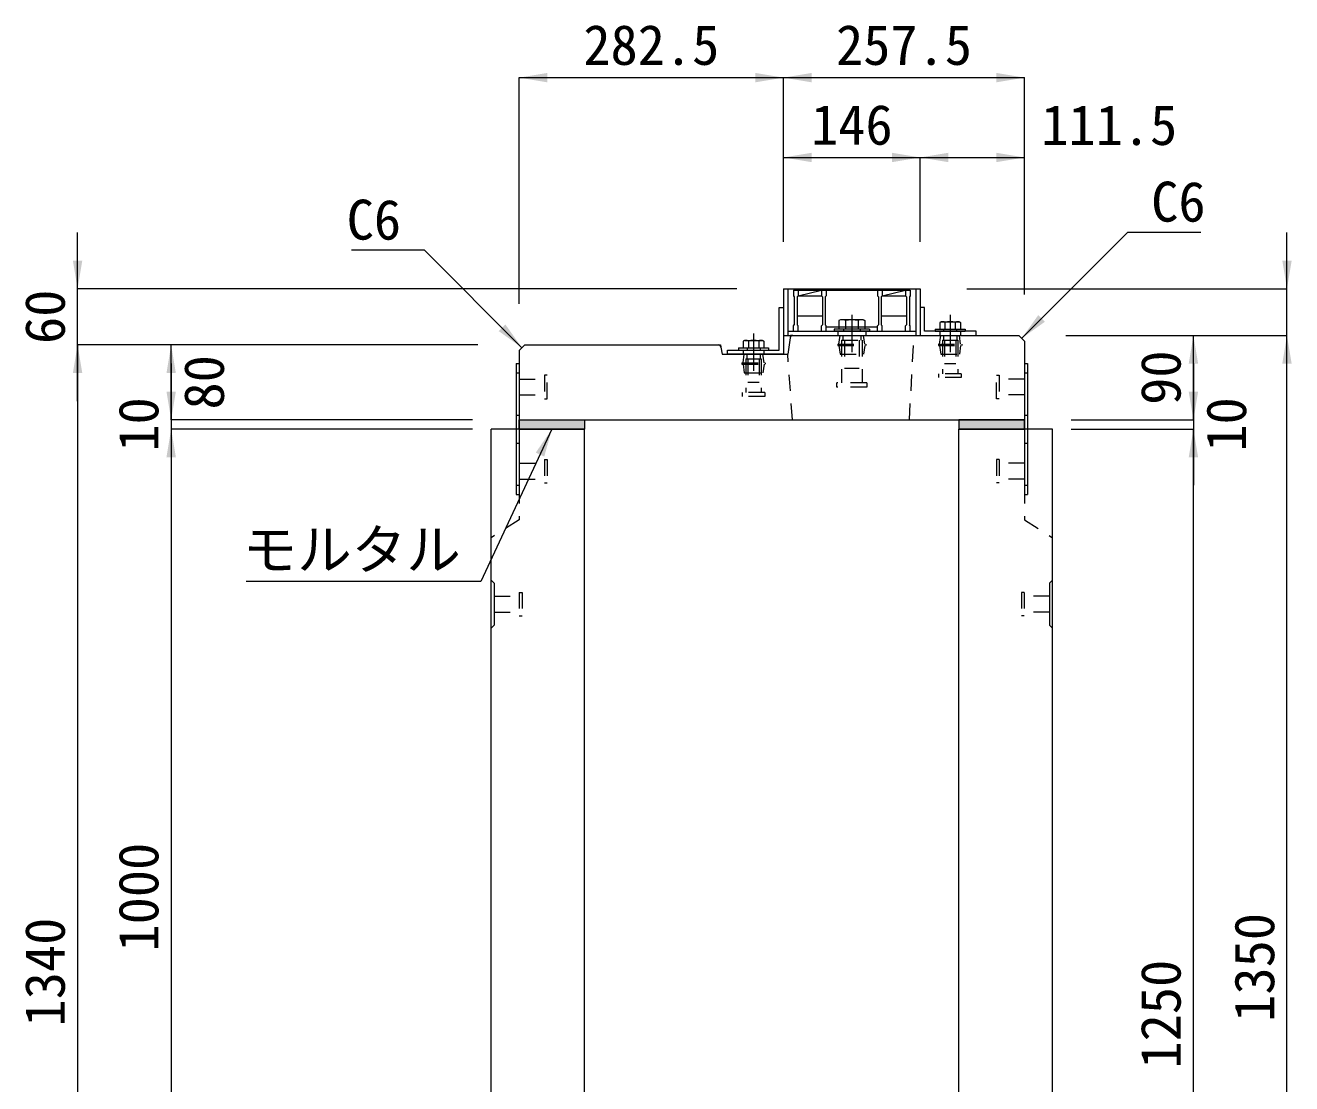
# Model space of a CAD drawing. Units: millimetres at full size. Extents: x -1934 to 78146, y -143454 to -112471.
# Drawn here: x 62775 to 64128, y -139068 to -137938 of the extents above; entities that cross this region are included whole.
import ezdxf
from ezdxf.enums import TextEntityAlignment as Align

# ---------------------------------------------------------------- set-up
doc = ezdxf.new("R2010")
doc.units = ezdxf.units.MM
doc.header["$LTSCALE"] = 23
for name, pattern in [('CHAIN', [18.5, 12, -1.5, 3.5, -1.5]), ('USER2', [1.35, 0.75, -0.6]), ('USER3', [1.35, 0.75, -0.6])]:
    doc.linetypes.add(name, pattern=pattern)
for name, color, linetype, lineweight in [('インサート', 92, 'USER2', 9), ('グレーチング', 7, 'Continuous', 9), ('ジョイント', 7, 'Continuous', 5), ('モルタル', 7, 'Continuous', 13), ('作業エリア', 11, 'Continuous', 13), ('受枠', 3, 'Continuous', 13), ('寸法線', 7, 'Continuous', 13), ('引出線', 4, 'Continuous', 13), ('本体', 2, 'Continuous', 13), ('ｲﾝｻｰﾄ', 3, 'USER3', 5)]:
    doc.layers.add(name, color=color, linetype=linetype, lineweight=lineweight)
doc.layers.add('ハッチング_モルタル', color=30, linetype='Continuous')
doc.styles.add('ＭＳ ゴシック', font='')
doc.styles.get('ＭＳ ゴシック').set_extended_font_data('MS Gothic')

# ---------------------------------------------------------------- blocks, each defined once
blk = doc.blocks.new('filled_arrow')
at = {"color": 0, "linetype": 'Continuous', "lineweight": -2}
blk.add_solid([(7.5, 1.25), (0, 0), (7.5, -1.25)], dxfattribs=at)

msp = doc.modelspace()

# ---------------------------------------------------------------- hatches: boundary and pattern name
at = {"layer": 'ハッチング_モルタル'}
for points in [[(63372.64, -138369.24), (63372.64, -138359.24), (63302.64, -138359.24), (63302.64, -138369.24)], [(63842.64, -138369.24), (63842.64, -138359.24), (63772.64, -138359.24), (63772.64, -138369.24)]]:
    msp.add_hatch(color=256, dxfattribs=at).paths.add_polyline_path(points)

# ---------------------------------------------------------------- linework, layer by layer
at = {"layer": 'インサート', "linetype": 'Continuous'}
for p, q in [((63677.14, -138262.44), (63639.14, -138262.44)), ((63639.14, -138262.44), (63639.14, -138264.74)), ((63677.14, -138264.74), (63639.14, -138264.74)), ((63677.14, -138262.44), (63677.14, -138264.74)), ((63747.14, -138262.44), (63779.14, -138262.44)), ((63747.14, -138262.44), (63747.14, -138264.74)), ((63747.14, -138264.74), (63779.14, -138264.74)), ((63779.14, -138262.44), (63779.14, -138264.74)), ((63537.14, -138282.44), (63569.14, -138282.44)), ((63537.14, -138282.44), (63537.14, -138284.74)), ((63537.14, -138284.74), (63569.14, -138284.74)), ((63569.14, -138282.44), (63569.14, -138284.74))]:
    msp.add_line(p, q, dxfattribs=at)
at = {"layer": 'インサート', "linetype": 'Continuous', "lineweight": 13}
for p, q in [((63646.15, -138252.44), (63644.29, -138253.29)), ((63644.29, -138253.29), (63644.29, -138262.44)), ((63671.99, -138262.44), (63644.29, -138262.44)), ((63670.14, -138252.44), (63646.15, -138252.44)), ((63670.14, -138252.44), (63671.99, -138253.29)), ((63671.99, -138253.29), (63671.99, -138262.44)), ((63753.66, -138254.44), (63752.19, -138255.29)), ((63752.19, -138255.29), (63752.19, -138262.44)), ((63752.19, -138262.44), (63774.09, -138262.44)), ((63753.66, -138254.44), (63772.62, -138254.44)), ((63772.62, -138254.44), (63774.09, -138255.29)), ((63774.09, -138255.29), (63774.09, -138262.44)), ((63543.66, -138274.44), (63542.19, -138275.29)), ((63542.19, -138275.29), (63542.19, -138282.44)), ((63543.66, -138274.44), (63562.62, -138274.44)), ((63562.62, -138274.44), (63564.09, -138275.29)), ((63564.09, -138275.29), (63564.09, -138282.44)), ((63542.19, -138282.44), (63564.09, -138282.44))]:
    msp.add_line(p, q, dxfattribs=at)
at = {"layer": 'インサート'}
for p, q in [((63649.14, -138262.44), (63649.14, -138264.74)), ((63667.14, -138262.44), (63667.14, -138264.74)), ((63756.14, -138262.44), (63756.14, -138264.74)), ((63770.14, -138262.44), (63770.14, -138264.74)), ((63643.14, -138278.49), (63673.14, -138278.49)), ((63643.14, -138278.49), (63643.14, -138279.99)), ((63644.39, -138278.49), (63645.64, -138269.24)), ((63645.64, -138269.24), (63670.64, -138269.24)), ((63647.24, -138274.24), (63669.04, -138274.24)), ((63647.24, -138274.24), (63647.24, -138319.74)), ((63648.69, -138269.24), (63648.69, -138274.24)), ((63650.14, -138274.24), (63650.14, -138304.24)), ((63666.14, -138274.24), (63666.14, -138304.24)), ((63667.59, -138269.24), (63667.59, -138274.24)), ((63669.04, -138274.24), (63669.04, -138319.74)), ((63671.89, -138278.49), (63670.64, -138269.24)), ((63673.14, -138278.49), (63673.14, -138279.99)), ((63750.64, -138278.49), (63775.64, -138278.49)), ((63750.64, -138278.49), (63750.64, -138279.99)), ((63751.89, -138278.49), (63753.14, -138269.24)), ((63753.14, -138269.24), (63773.14, -138269.24)), ((63754.89, -138274.24), (63771.39, -138274.24)), ((63754.89, -138274.24), (63754.89, -138310.24)), ((63756.02, -138269.24), (63756.02, -138274.24)), ((63757.14, -138274.24), (63757.14, -138299.24)), ((63769.14, -138274.24), (63769.14, -138299.24)), ((63770.27, -138269.24), (63770.27, -138274.24)), ((63771.39, -138274.24), (63771.39, -138310.24)), ((63774.39, -138278.49), (63773.14, -138269.24)), ((63775.64, -138278.49), (63775.64, -138279.99)), ((63541.89, -138298.49), (63543.14, -138289.24)), ((63543.14, -138289.24), (63563.14, -138289.24)), ((63546.02, -138289.24), (63546.02, -138294.24)), ((63546.14, -138282.44), (63546.14, -138284.74)), ((63560.14, -138282.44), (63560.14, -138284.74)), ((63560.27, -138289.24), (63560.27, -138294.24)), ((63564.39, -138298.49), (63563.14, -138289.24)), ((63643.14, -138279.99), (63673.14, -138279.99)), ((63644.39, -138279.99), (63645.64, -138289.24)), ((63645.64, -138289.24), (63670.64, -138289.24)), ((63671.89, -138279.99), (63670.64, -138289.24)), ((63750.64, -138279.99), (63775.64, -138279.99)), ((63751.89, -138279.99), (63753.14, -138289.24)), ((63753.14, -138289.24), (63773.14, -138289.24)), ((63774.39, -138279.99), (63773.14, -138289.24)), ((63540.64, -138298.49), (63565.64, -138298.49)), ((63540.64, -138298.49), (63540.64, -138299.99)), ((63540.64, -138299.99), (63565.64, -138299.99)), ((63541.89, -138299.99), (63543.14, -138309.24)), ((63544.89, -138294.24), (63561.39, -138294.24)), ((63544.89, -138294.24), (63544.89, -138330.24)), ((63547.14, -138294.24), (63547.14, -138319.24)), ((63559.14, -138294.24), (63559.14, -138319.24)), ((63561.39, -138294.24), (63561.39, -138330.24)), ((63564.39, -138299.99), (63563.14, -138309.24)), ((63565.64, -138298.49), (63565.64, -138299.99)), ((63650.14, -138304.24), (63666.14, -138304.24)), ((63757.14, -138299.24), (63769.14, -138299.24)), ((63302.64, -138315.74), (63329.64, -138315.74)), ((63302.64, -138315.74), (63302.64, -138332.74)), ((63332.64, -138311.74), (63329.64, -138311.74)), ((63329.64, -138311.74), (63329.64, -138336.74)), ((63332.64, -138336.74), (63332.64, -138311.74)), ((63543.14, -138309.24), (63563.14, -138309.24)), ((63547.14, -138319.24), (63559.14, -138319.24)), ((63751.14, -138314.24), (63751.14, -138310.24)), ((63775.14, -138310.24), (63751.14, -138310.24)), ((63775.14, -138314.24), (63751.14, -138314.24)), ((63775.14, -138310.24), (63775.14, -138314.24)), ((63812.64, -138311.74), (63815.64, -138311.74)), ((63812.64, -138336.74), (63812.64, -138311.74)), ((63815.64, -138311.74), (63815.64, -138336.74)), ((63842.64, -138315.74), (63815.64, -138315.74)), ((63842.64, -138315.74), (63842.64, -138332.74)), ((63302.64, -138332.74), (63329.64, -138332.74)), ((63541.14, -138334.24), (63541.14, -138330.24)), ((63565.14, -138330.24), (63541.14, -138330.24)), ((63565.14, -138330.24), (63565.14, -138334.24)), ((63642.14, -138324.24), (63642.14, -138319.74)), ((63674.14, -138319.74), (63642.14, -138319.74)), ((63674.14, -138324.24), (63642.14, -138324.24)), ((63674.14, -138319.74), (63674.14, -138324.24)), ((63842.64, -138332.74), (63815.64, -138332.74)), ((63329.64, -138336.74), (63332.64, -138336.74)), ((63565.14, -138334.24), (63541.14, -138334.24)), ((63815.64, -138336.74), (63812.64, -138336.74))]:
    msp.add_line(p, q, dxfattribs=at)
at = {"layer": 'インサート', "linetype": 'Continuous', "lineweight": 5}
for p, q in [((63651.22, -138253.29), (63651.22, -138262.44)), ((63665.07, -138253.29), (63665.07, -138262.44)), ((63757.67, -138255.29), (63757.67, -138262.44)), ((63768.62, -138255.29), (63768.62, -138262.44)), ((63547.67, -138275.29), (63547.67, -138282.44)), ((63558.62, -138275.29), (63558.62, -138282.44))]:
    msp.add_line(p, q, dxfattribs=at)
for centre, radius, start, end in [((63647.75, -138259.94), 7.5, 62.50883, 117.49117), ((63658.14, -138281.18), 28.73, 76.05376, 103.94624), ((63668.53, -138259.94), 7.5, 62.50883, 117.49117), ((63754.93, -138259.29), 4.85, 55.61575, 124.38425), ((63763.14, -138272.56), 18.12, 72.41205, 107.58795), ((63771.35, -138259.29), 4.85, 55.61575, 124.38425), ((63544.93, -138279.29), 4.85, 55.61575, 124.38425), ((63553.14, -138292.56), 18.12, 72.41205, 107.58795), ((63561.35, -138279.29), 4.85, 55.61575, 124.38425)]:
    msp.add_arc(centre, radius, start, end, dxfattribs=at)
at = {"layer": 'グレーチング'}
for p, q in [((63595.64, -138220.74), (63595.64, -138226.74)), ((63595.64, -138220.74), (63720.64, -138220.74)), ((63600.64, -138220.74), (63600.64, -138226.74)), ((63600.64, -138226.74), (63625.64, -138220.74)), ((63625.64, -138220.74), (63625.64, -138226.74)), ((63630.64, -138220.74), (63630.64, -138226.74)), ((63685.64, -138220.74), (63685.64, -138226.74)), ((63690.64, -138226.74), (63715.64, -138220.74)), ((63690.64, -138220.74), (63690.64, -138226.74)), ((63715.64, -138220.74), (63715.64, -138226.74)), ((63720.64, -138220.74), (63720.64, -138226.74)), ((63595.64, -138226.74), (63596.64, -138227.74)), ((63596.64, -138227.74), (63596.64, -138257.74)), ((63600.64, -138226.74), (63599.64, -138227.74)), ((63599.64, -138227.74), (63599.64, -138257.74)), ((63600.64, -138226.74), (63625.64, -138226.74)), ((63625.64, -138226.74), (63626.64, -138227.74)), ((63626.64, -138227.74), (63626.64, -138257.74)), ((63630.64, -138226.74), (63629.64, -138227.74)), ((63629.64, -138227.74), (63629.64, -138257.74)), ((63685.64, -138226.74), (63686.64, -138227.74)), ((63686.64, -138227.74), (63686.64, -138257.74)), ((63690.64, -138226.74), (63689.64, -138227.74)), ((63689.64, -138227.74), (63689.64, -138257.74)), ((63690.64, -138226.74), (63715.64, -138226.74)), ((63715.64, -138226.74), (63716.64, -138227.74)), ((63716.64, -138227.74), (63716.64, -138257.74)), ((63720.64, -138226.74), (63719.64, -138227.74)), ((63719.64, -138227.74), (63719.64, -138257.74)), ((63626.64, -138248.74), (63599.64, -138248.74)), ((63716.64, -138248.74), (63689.64, -138248.74)), ((63595.64, -138258.74), (63596.64, -138257.74)), ((63595.64, -138264.74), (63595.64, -138258.74)), ((63595.64, -138264.74), (63600.64, -138264.74)), ((63600.64, -138258.74), (63599.64, -138257.74)), ((63600.64, -138264.74), (63600.64, -138258.74)), ((63625.64, -138258.74), (63626.64, -138257.74)), ((63625.64, -138264.74), (63625.64, -138258.74)), ((63625.64, -138264.74), (63630.64, -138264.74)), ((63630.64, -138258.74), (63629.64, -138257.74)), ((63630.64, -138264.74), (63630.64, -138258.74)), ((63685.64, -138260.24), (63630.64, -138260.24)), ((63685.64, -138258.74), (63686.64, -138257.74)), ((63685.64, -138264.74), (63685.64, -138258.74)), ((63685.64, -138264.74), (63690.64, -138264.74)), ((63690.64, -138258.74), (63689.64, -138257.74)), ((63690.64, -138264.74), (63690.64, -138258.74)), ((63715.64, -138258.74), (63716.64, -138257.74)), ((63715.64, -138264.74), (63715.64, -138258.74)), ((63715.64, -138264.74), (63720.64, -138264.74)), ((63720.64, -138258.74), (63719.64, -138257.74)), ((63720.64, -138264.74), (63720.64, -138258.74))]:
    msp.add_line(p, q, dxfattribs=at)
at = {"layer": 'ジョイント'}
for p, q in [((63299.44, -138299.24), (63302.64, -138299.24)), ((63299.44, -138299.24), (63299.44, -138439.24)), ((63302.64, -138299.24), (63302.64, -138439.24)), ((63842.64, -138299.24), (63845.84, -138299.24)), ((63842.64, -138299.24), (63842.64, -138439.24)), ((63845.84, -138299.24), (63845.84, -138439.24)), ((63299.44, -138439.24), (63302.64, -138439.24)), ((63842.64, -138439.24), (63845.84, -138439.24))]:
    msp.add_line(p, q, dxfattribs=at)
at = {"layer": 'ジョイント', "linetype": 'USER2'}
for p, q in [((63299.44, -138309.24), (63302.64, -138309.24)), ((63842.64, -138309.24), (63845.84, -138309.24)), ((63299.44, -138354.24), (63302.64, -138354.24)), ((63842.64, -138354.24), (63845.84, -138354.24)), ((63299.44, -138384.24), (63302.64, -138384.24)), ((63842.64, -138384.24), (63845.84, -138384.24)), ((63299.44, -138429.24), (63302.64, -138429.24)), ((63842.64, -138429.24), (63845.84, -138429.24))]:
    msp.add_line(p, q, dxfattribs=at)
at = {"layer": 'モルタル'}
for points in [[(63302.64, -138359.24), (63372.64, -138359.24), (63372.64, -138369.24), (63302.64, -138369.24)], [(63842.64, -138359.24), (63772.64, -138359.24), (63772.64, -138369.24), (63842.64, -138369.24)]]:
    msp.add_lwpolyline(points, close=True, dxfattribs=at)
at = {"layer": '作業エリア'}
for p, q in [((63592.64, -138269.24), (63592.26, -138271.8)), ((63595.22, -138269.24), (63592.64, -138269.24)), ((63515.18, -138279.24), (63517.64, -138279.24)), ((63517.64, -138279.24), (63518.12, -138281.66))]:
    msp.add_line(p, q, dxfattribs=at)
at = {"layer": '受枠'}
for p, q in [((63585.14, -138219.24), (63731.14, -138219.24)), ((63585.14, -138219.24), (63585.14, -138269.24)), ((63589.64, -138219.24), (63589.64, -138269.24)), ((63726.64, -138219.24), (63726.64, -138269.24)), ((63731.14, -138219.24), (63731.14, -138269.24)), ((63580.64, -138284.74), (63580.64, -138239.24)), ((63580.64, -138239.24), (63585.14, -138239.24)), ((63585.14, -138239.24), (63585.14, -138289.24)), ((63735.64, -138239.24), (63731.14, -138239.24)), ((63735.64, -138264.74), (63735.64, -138239.24)), ((63589.64, -138264.74), (63726.64, -138264.74)), ((63791.14, -138264.74), (63735.64, -138264.74)), ((63791.14, -138269.24), (63791.14, -138264.74)), ((63585.14, -138269.24), (63731.14, -138269.24)), ((63731.14, -138269.24), (63791.14, -138269.24)), ((63525.14, -138289.24), (63525.14, -138284.74)), ((63525.14, -138284.74), (63580.64, -138284.74)), ((63585.14, -138289.24), (63525.14, -138289.24))]:
    msp.add_line(p, q, dxfattribs=at)
at = {"layer": '受枠', "linetype": 'CHAIN'}
for p, q in [((63658.14, -138246.99), (63658.14, -138286.99)), ((63763.14, -138246.99), (63763.14, -138286.99)), ((63553.14, -138266.99), (63553.14, -138306.99))]:
    msp.add_line(p, q, dxfattribs=at)
at = {"layer": '受枠', "linetype": 'USER2'}
for p, q in [((63643.14, -138264.74), (63643.14, -138269.24)), ((63673.14, -138264.74), (63673.14, -138269.24)), ((63752.14, -138264.74), (63752.14, -138269.24)), ((63774.14, -138264.74), (63774.14, -138269.24)), ((63542.14, -138284.74), (63542.14, -138289.24)), ((63564.14, -138284.74), (63564.14, -138289.24))]:
    msp.add_line(p, q, dxfattribs=at)
at = {"layer": '寸法線'}
for p, q in [((63302.64, -137993.76), (63585.14, -137993.76)), ((63302.64, -138235.24), (63302.64, -137993.76)), ((63585.14, -138169.24), (63585.14, -137993.76)), ((63585.14, -137993.76), (63842.64, -137993.76)), ((63585.14, -138169.24), (63585.14, -137993.76)), ((63842.64, -138225.24), (63842.64, -137993.76)), ((63585.14, -138079.05), (63731.14, -138079.05)), ((63585.14, -138169.24), (63585.14, -138079.05)), ((63731.14, -138169.24), (63731.14, -138079.05)), ((63731.14, -138079.05), (63842.64, -138079.05)), ((63731.14, -138169.24), (63731.14, -138079.05)), ((63842.64, -138225.24), (63842.64, -138079.05)), ((62830.81, -138339.24), (62830.81, -138159.24)), ((64123.13, -138329.24), (64123.13, -138159.24)), ((63535.14, -138219.24), (62830.81, -138219.24)), ((63781.14, -138219.24), (64123.13, -138219.24)), ((63886.64, -138269.24), (64023.13, -138269.24)), ((63886.64, -138269.24), (64123.13, -138269.24)), ((63886.64, -138269.24), (64123.13, -138269.24)), ((64023.13, -138359.24), (64023.13, -138269.24)), ((64123.13, -139619.24), (64123.13, -138269.24)), ((63258.64, -138279.24), (62830.81, -138279.24)), ((62830.81, -138279.24), (62830.81, -139619.24)), ((63258.64, -138279.24), (62830.81, -138279.24)), ((62930.81, -138359.24), (62930.81, -138279.24)), ((63258.64, -138279.24), (62930.81, -138279.24)), ((62930.81, -138299.24), (62930.81, -138429.24)), ((64023.13, -138299.24), (64023.13, -138429.24)), ((63252.64, -138359.24), (62930.81, -138359.24)), ((63252.64, -138359.24), (62930.81, -138359.24)), ((63892.64, -138359.24), (64023.13, -138359.24)), ((63892.64, -138359.24), (64023.13, -138359.24)), ((62930.81, -138369.24), (62930.81, -139369.24)), ((63252.64, -138369.24), (62930.81, -138369.24)), ((63222.64, -138369.24), (62930.81, -138369.24)), ((63892.64, -138369.24), (64023.13, -138369.24)), ((63892.64, -138369.24), (64023.13, -138369.24)), ((64023.13, -139619.24), (64023.13, -138369.24))]:
    msp.add_line(p, q, dxfattribs=at)
at = {"layer": '引出線'}
for points in [[(63839.64, -138272.24), (63953.02, -138158.87), (64031.01, -138158.87)], [(63305.64, -138282.24), (63201.47, -138178.08), (63123.48, -138178.08)], [(63337.64, -138369.24), (63261.7, -138532.1), (63010.78, -138532.1)]]:
    msp.add_lwpolyline(points, dxfattribs=at)
at = {"layer": '本体'}
for p, q in [((63592.26, -138271.8), (63589.64, -138289.24)), ((63595.22, -138269.24), (63836.64, -138269.24)), ((63836.64, -138269.24), (63842.64, -138275.24)), ((63842.64, -138275.24), (63842.64, -138369.24)), ((63302.64, -138285.24), (63308.64, -138279.24)), ((63302.64, -138285.24), (63302.64, -138369.24)), ((63308.64, -138279.24), (63515.18, -138279.24)), ((63518.12, -138281.66), (63519.64, -138289.24)), ((63519.64, -138289.24), (63589.64, -138289.24)), ((63302.64, -138359.24), (63842.64, -138359.24)), ((63302.64, -138369.24), (63372.64, -138369.24)), ((63772.64, -138369.24), (63842.64, -138369.24))]:
    msp.add_line(p, q, dxfattribs=at)
at = {"layer": '本体', "linetype": 'USER2', "lineweight": 15}
for p, q in [((63719.64, -138359.24), (63724.64, -138269.24)), ((63594.64, -138359.24), (63589.64, -138289.24))]:
    msp.add_line(p, q, dxfattribs=at)
at = {"layer": '本体', "lineweight": 20}
for p, q in [((63272.64, -139619.24), (63272.64, -138369.24)), ((63372.64, -138369.24), (63272.64, -138369.24)), ((63372.64, -139275.21), (63372.64, -138369.24)), ((63772.64, -139275.21), (63772.64, -138369.24)), ((63872.64, -138369.24), (63772.64, -138369.24)), ((63872.64, -139619.24), (63872.64, -138369.24))]:
    msp.add_line(p, q, dxfattribs=at)
at = {"layer": '本体', "linetype": 'USER3', "lineweight": 9}
for p, q in [((63302.64, -138369.24), (63302.64, -138466.24)), ((63842.64, -138369.24), (63842.64, -138466.24)), ((63302.64, -138466.24), (63272.64, -138485.24)), ((63842.64, -138466.24), (63872.64, -138485.24))]:
    msp.add_line(p, q, dxfattribs=at)
at = {"layer": '本体', "lineweight": 9}
for p, q in [((63275.84, -138533.74), (63272.64, -138530.54)), ((63275.84, -138533.74), (63275.84, -138578.74)), ((63869.44, -138533.74), (63872.64, -138530.54)), ((63869.44, -138533.74), (63869.44, -138578.74)), ((63275.84, -138578.74), (63272.64, -138581.94)), ((63869.44, -138578.74), (63872.64, -138581.94))]:
    msp.add_line(p, q, dxfattribs=at)
at = {"layer": '本体'}
for centre, start, end in [((63595.22, -138272.24), 90, 171.46923), ((63515.18, -138282.24), 11.30993, 90)]:
    msp.add_arc(centre, 3, start, end, dxfattribs=at)
at = {"layer": 'ｲﾝｻｰﾄ'}
for p, q in [((63302.64, -138405.74), (63329.64, -138405.74)), ((63329.64, -138401.74), (63329.64, -138426.74)), ((63329.64, -138401.74), (63332.64, -138401.74)), ((63332.64, -138401.74), (63332.64, -138426.74)), ((63815.64, -138401.74), (63812.64, -138401.74)), ((63812.64, -138401.74), (63812.64, -138426.74)), ((63815.64, -138401.74), (63815.64, -138426.74)), ((63842.64, -138405.74), (63815.64, -138405.74)), ((63302.64, -138422.74), (63329.64, -138422.74)), ((63329.64, -138426.74), (63332.64, -138426.74)), ((63815.64, -138426.74), (63812.64, -138426.74)), ((63842.64, -138422.74), (63815.64, -138422.74)), ((63275.84, -138547.74), (63302.84, -138547.74)), ((63275.84, -138547.74), (63275.84, -138564.74)), ((63302.84, -138543.74), (63302.84, -138568.74)), ((63302.84, -138543.74), (63305.84, -138543.74)), ((63305.84, -138543.74), (63305.84, -138568.74)), ((63842.44, -138543.74), (63839.44, -138543.74)), ((63839.44, -138543.74), (63839.44, -138568.74)), ((63842.44, -138543.74), (63842.44, -138568.74)), ((63869.44, -138547.74), (63842.44, -138547.74)), ((63869.44, -138547.74), (63869.44, -138564.74)), ((63275.84, -138564.74), (63302.84, -138564.74)), ((63302.84, -138568.74), (63305.84, -138568.74)), ((63842.44, -138568.74), (63839.44, -138568.74)), ((63869.44, -138564.74), (63842.44, -138564.74))]:
    msp.add_line(p, q, dxfattribs=at)

# ---------------------------------------------------------------- block references
at = {"layer": '寸法線', "xscale": 4, "yscale": 4}
for p in [(63302.64, -137993.76), (63585.14, -137993.76), (63585.14, -138079.05), (63731.14, -138079.05)]:
    msp.add_blockref('filled_arrow', p, dxfattribs=at)
for p, rotation in [((63585.14, -137993.76), 180), ((63842.64, -137993.76), 180), ((63731.14, -138079.05), 180), ((63842.64, -138079.05), 180), ((62830.81, -138219.24), 90), ((64123.13, -138219.24), 90), ((64023.13, -138269.24), 270), ((64123.13, -138269.24), 270), ((64123.13, -138269.24), 270), ((62830.81, -138279.24), 270), ((62830.81, -138279.24), 270), ((62930.81, -138279.24), 270), ((62930.81, -138359.24), 90), ((62930.81, -138359.24), 90), ((64023.13, -138359.24), 90), ((64023.13, -138359.24), 90), ((62930.81, -138369.24), 270), ((62930.81, -138369.24), 270), ((64023.13, -138369.24), 270), ((64023.13, -138369.24), 270)]:
    msp.add_blockref('filled_arrow', p, dxfattribs=dict(at, rotation=rotation))
at = {"layer": '引出線', "xscale": 4, "yscale": 4}
for p, rotation in [((63839.64, -138272.24), 45), ((63305.64, -138282.24), 135), ((63337.64, -138369.24), 245)]:
    msp.add_blockref('filled_arrow', p, dxfattribs=dict(at, rotation=rotation))

# ---------------------------------------------------------------- texts
at = {"layer": '寸法線', "style": 'ＭＳ ゴシック'}
for s, p in [('282.5', (63443.89, -137958.76)), ('257.5', (63713.89, -137958.76)), ('146', (63658.14, -138044.05)), ('111.5', (63933.22, -138044.33))]:
    msp.add_text(s, height=42.72, dxfattribs=at).set_placement(p, align=Align.MIDDLE_CENTER)
for s, p in [('60', (62795.81, -138249.24)), ('90', (63988.13, -138314.24)), ('80', (62965.81, -138319.24)), ('10', (62895.81, -138364.24)), ('10', (64058.13, -138364.24)), ('1000', (62895.81, -138869.24)), ('1340', (62795.81, -138949.24)), ('1350', (64088.13, -138944.24)), ('1250', (63988.13, -138994.24))]:
    msp.add_text(s, height=42.72, rotation=90, dxfattribs=at).set_placement(p, align=Align.MIDDLE_CENTER)
at = {"layer": '引出線', "style": 'ＭＳ ゴシック'}
msp.add_text('C6', height=42.72, dxfattribs=at).set_placement((63978.02, -138104.87), align=Align.TOP_LEFT)
msp.add_text('C6', height=42.72, dxfattribs=at).set_placement((63176.47, -138124.08), align=Align.TOP_RIGHT)
msp.add_text('モルタル', height=42.72, dxfattribs=at).set_placement((63123.74, -138476.5), align=Align.TOP_CENTER)

doc.saveas('drawing.dxf')
